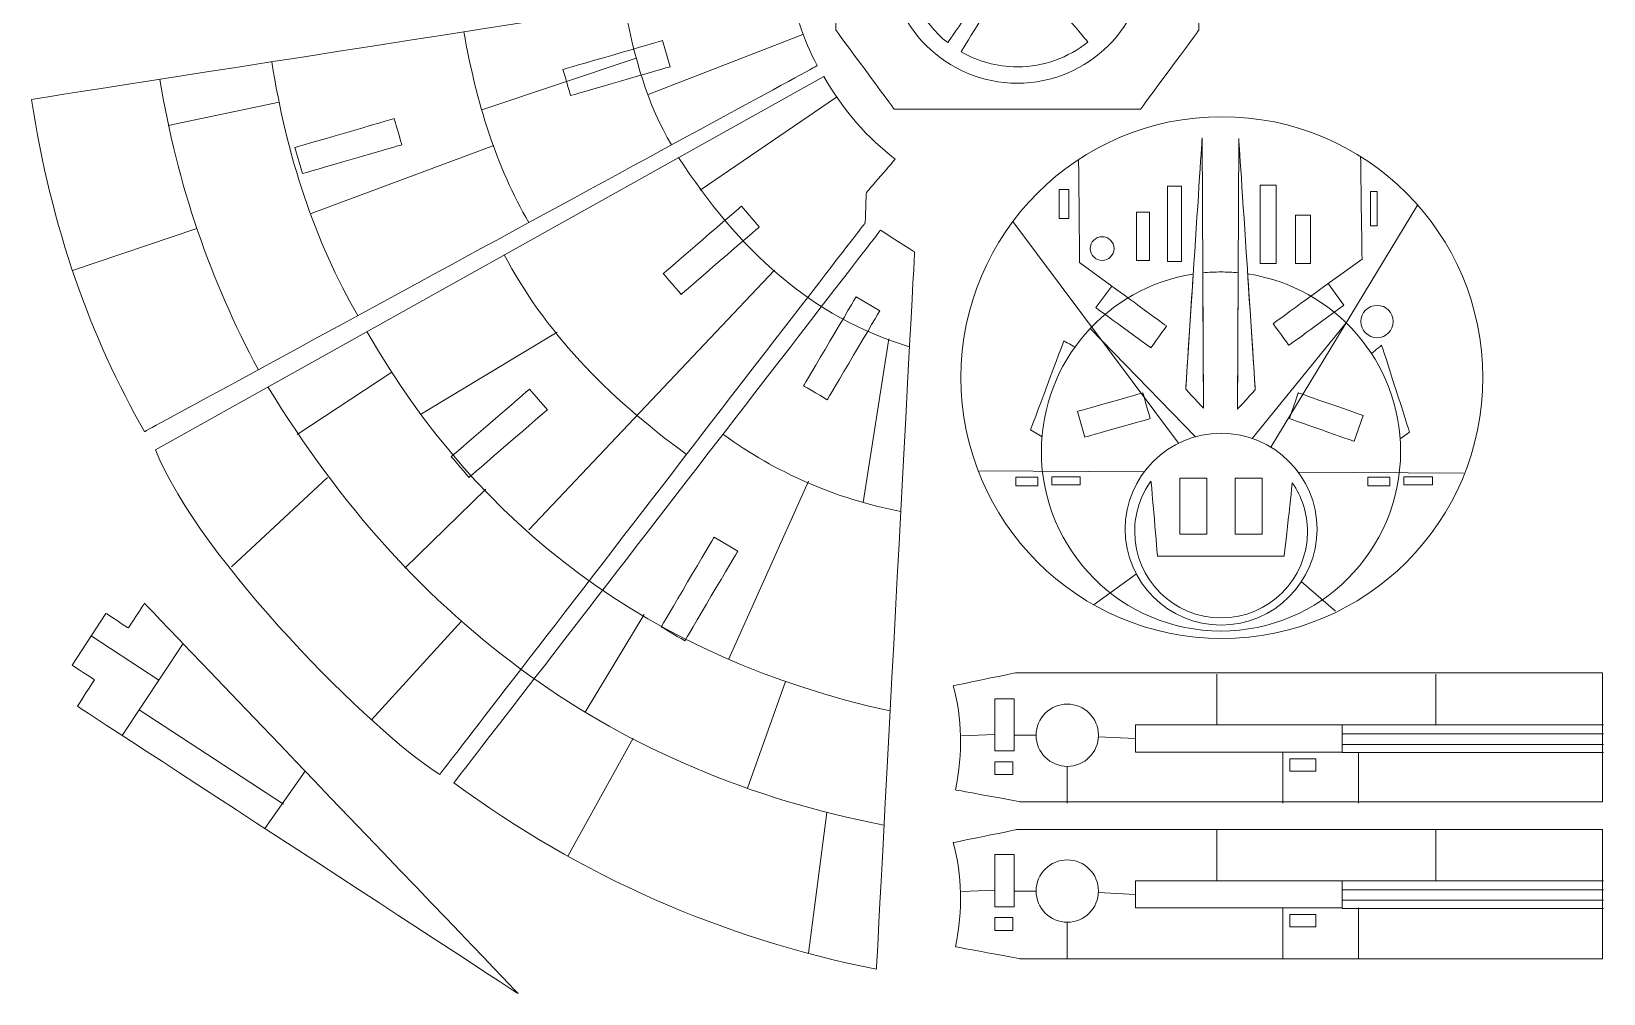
# Model space of a CAD drawing. Header units: centimetres. Extents: x -388 to 387, y -439 to 439.
# Drawn here: x -3.9 to 189.7, y -376.9 to -258.3 of the extents above; entities that cross this region are included whole.
import ezdxf

# ---------------------------------------------------------------- set-up
doc = ezdxf.new("R2010")
doc.units = ezdxf.units.CM
doc.header["$MEASUREMENT"] = 0
doc.layers.add('Layer 1', color=7, linetype='Continuous')

msp = doc.modelspace()

# ---------------------------------------------------------------- linework, layer by layer
at = {"layer": 'Layer 1', "color": 114, "lineweight": 20}
for points in [[(122.6714, -281.3775), (123.862, -281.3775), (123.862, -277.8057), (122.6714, -277.8057), (122.6714, -281.3775)], [(136.0324, -286.6692), (137.7522, -286.6692), (137.7522, -277.4088), (136.0324, -277.4088), (136.0324, -286.6692)], [(147.4095, -286.9337), (149.3939, -286.9337), (149.3939, -277.2765), (147.4095, -277.2765), (147.4095, -286.9337)], [(161.036, -282.3035), (161.8296, -282.3035), (161.8296, -278.0703), (161.036, -278.0703), (161.036, -282.3035)], [(132.1961, -286.5369), (133.7835, -286.5369), (133.7835, -280.5837), (132.1961, -280.5837), (132.1961, -286.5369)], [(151.7751, -286.9337), (153.6271, -286.9337), (153.6271, -280.9807), (151.7751, -280.9807), (151.7751, -286.9337)], [(117.3135, -314.3183), (120.0255, -314.3183), (120.0255, -313.2599), (117.3135, -313.2599), (117.3135, -314.3183)], [(121.7453, -314.186), (125.2511, -314.186), (125.2511, -313.1938), (121.7453, -313.1938), (121.7453, -314.186)], [(160.7052, -314.3183), (163.4172, -314.3183), (163.4172, -313.2599), (160.7052, -313.2599), (160.7052, -314.3183)], [(165.137, -314.186), (168.6428, -314.186), (168.6428, -313.1938), (165.137, -313.1938), (165.137, -314.186)]]:
    msp.add_lwpolyline(points, close=True, dxfattribs=at)
at = {"layer": 'Layer 1', "color": 240, "lineweight": 20}
for points in [[(137.5313, -320.2964), (140.8701, -320.2964), (140.8701, -313.3756), (137.5313, -313.3756), (137.5313, -320.2964)], [(144.3428, -320.2964), (147.6816, -320.2964), (147.6816, -313.3756), (144.3428, -313.3756), (144.3428, -320.2964)]]:
    msp.add_lwpolyline(points, close=True, dxfattribs=at)
at = {"layer": 'Layer 1', "color": 250, "lineweight": 20}
msp.add_ellipse((142.7148, -300.9811), major_axis=(0, 32.1469), ratio=1, dxfattribs=at)
at = {"layer": 'Layer 1', "color": 114, "lineweight": 20}
for centre, major_axis in [((127.9626, -285.0817), (0, 1.4616)), ((161.8293, -294.0775), (0, 1.9908)), ((142.6138, -319.6615), (0, 11.8164))]:
    msp.add_ellipse(centre, major_axis=major_axis, ratio=1, dxfattribs=at)
at = {"layer": 'Layer 1', "color": 250, "lineweight": 20}
for points, knots in [([(95.155, -239.2986), (95.155, -239.2986), (102.1856, -229.762), (102.1856, -229.762), (102.1856, -229.762), (102.1856, -229.762), (133.1623, -229.762), (133.1623, -229.762), (133.1623, -229.762), (133.1623, -229.762), (139.8794, -238.8734), (139.8794, -238.8734), (139.8794, -238.8734), (139.8794, -238.8734), (139.8794, -258.166), (139.8794, -258.166), (139.8794, -258.166), (139.8794, -258.166), (132.6893, -267.919), (132.6893, -267.919), (132.6893, -267.919), (132.6893, -267.919), (102.3451, -267.919), (102.3451, -267.919), (102.3451, -267.919), (102.3451, -267.919), (95.155, -258.166), (95.155, -258.166), (95.155, -258.166), (95.155, -258.166), (95.155, -239.2986), (95.155, -239.2986)], [0, 0, 0, 0, 0.11111111, 0.11111111, 0.11111111, 0.11111112, 0.22222222, 0.22222222, 0.22222222, 0.22222223, 0.33333333, 0.33333333, 0.33333333, 0.33333334, 0.44444444, 0.44444444, 0.44444444, 0.44444445, 0.55555556, 0.55555556, 0.55555556, 0.55555557, 0.66666667, 0.66666667, 0.66666667, 0.66666668, 0.77777778, 0.77777778, 0.77777778, 0.77777779, 1, 1, 1, 1]), ([(89.2868, -252.1462), (90.027, -255.8038), (91.1261, -259.3107), (92.8667, -262.5485), (92.8667, -262.5485), (92.8667, -262.5485), (9.9978, -307.6412), (9.9978, -307.6412), (9.9978, -307.6412), (3.3405, -296.0349), (-1.4955, -282.5822), (-3.9379, -266.7033), (-3.9379, -266.7033), (-3.9379, -266.7033), (89.2868, -252.1462), (89.2868, -252.1462)], [0, 0, 0, 0, 0.2, 0.2, 0.2, 0.20000001, 0.4, 0.4, 0.4, 0.40000001, 0.6, 0.6, 0.6, 0.60000001, 1, 1, 1, 1]), ([(11.3266, -309.8694), (11.3266, -309.8694), (93.6761, -263.8742), (93.6761, -263.8742), (93.6761, -263.8742), (96.0937, -268.1323), (99.0652, -271.4633), (102.473, -274.0648), (102.473, -274.0648), (102.473, -274.0648), (98.9136, -278.1821), (98.9136, -278.1821), (98.9136, -278.1821), (98.9136, -278.1821), (98.7759, -281.9063), (98.7759, -281.9063), (98.7759, -281.9063), (98.7759, -281.9063), (46.3617, -349.8882), (46.3617, -349.8882), (46.3617, -349.8882), (38.1595, -344.7408), (16.8336, -323.4982), (11.3266, -309.8694)], [0, 0, 0, 0, 0.14285714, 0.14285714, 0.14285714, 0.14285715, 0.28571429, 0.28571429, 0.28571429, 0.2857143, 0.42857143, 0.42857143, 0.42857143, 0.42857144, 0.57142857, 0.57142857, 0.57142857, 0.57142858, 0.71428571, 0.71428571, 0.71428571, 0.71428572, 1, 1, 1, 1]), ([(48.0979, -350.927), (63.6593, -362.3462), (81.1067, -370.1191), (100.1563, -373.8794), (100.1563, -373.8794), (100.1563, -373.8794), (104.86, -285.5066), (104.86, -285.5066), (104.86, -285.5066), (104.86, -285.5066), (100.6632, -282.8143), (100.6632, -282.8143), (100.6632, -282.8143), (100.6632, -282.8143), (48.0979, -350.927), (48.0979, -350.927)], [0, 0, 0, 0, 0.2, 0.2, 0.2, 0.20000001, 0.4, 0.4, 0.4, 0.40000001, 0.6, 0.6, 0.6, 0.60000001, 1, 1, 1, 1]), ([(1.0682, -336.416), (1.0682, -336.416), (5.2305, -330.0333), (5.2305, -330.0333), (5.2305, -330.0333), (5.2305, -330.0333), (7.9963, -331.837), (7.9963, -331.837), (7.9963, -331.837), (7.9963, -331.837), (9.982, -328.7922), (9.982, -328.7922), (9.982, -328.7922), (9.982, -328.7922), (56.0233, -376.8829), (56.0233, -376.8829), (56.0233, -376.8829), (56.0233, -376.8829), (1.7159, -341.4677), (1.7159, -341.4677), (1.7159, -341.4677), (1.7159, -341.4677), (3.834, -338.2197), (3.834, -338.2197), (3.834, -338.2197), (3.834, -338.2197), (1.0682, -336.416), (1.0682, -336.416)], [0, 0, 0, 0, 0.125, 0.125, 0.125, 0.12500001, 0.25, 0.25, 0.25, 0.25000001, 0.375, 0.375, 0.375, 0.37500001, 0.5, 0.5, 0.5, 0.50000001, 0.625, 0.625, 0.625, 0.62500001, 0.75, 0.75, 0.75, 0.75000001, 1, 1, 1, 1]), ([(109.8983, -351.7854), (110.8051, -347.2281), (110.7152, -342.9477), (109.6104, -338.9488), (109.6104, -338.9488), (109.6104, -338.9488), (117.394, -337.3492), (117.394, -337.3492), (117.394, -337.3492), (117.394, -337.3492), (189.5947, -337.3492), (189.5947, -337.3492), (189.5947, -337.3492), (189.5947, -337.3492), (189.5947, -353.247), (189.5947, -353.247), (189.5947, -353.247), (189.5947, -353.247), (117.8088, -353.247), (117.8088, -353.247), (117.8088, -353.247), (117.8088, -353.247), (109.8983, -351.7854), (109.8983, -351.7854)], [0, 0, 0, 0, 0.14285714, 0.14285714, 0.14285714, 0.14285715, 0.28571429, 0.28571429, 0.28571429, 0.2857143, 0.42857143, 0.42857143, 0.42857143, 0.42857144, 0.57142857, 0.57142857, 0.57142857, 0.57142858, 0.71428571, 0.71428571, 0.71428571, 0.71428572, 1, 1, 1, 1]), ([(109.8983, -371.1229), (110.8051, -366.5656), (110.7152, -362.2852), (109.6104, -358.2863), (109.6104, -358.2863), (109.6104, -358.2863), (117.394, -356.6867), (117.394, -356.6867), (117.394, -356.6867), (117.394, -356.6867), (189.5947, -356.6867), (189.5947, -356.6867), (189.5947, -356.6867), (189.5947, -356.6867), (189.5947, -372.5845), (189.5947, -372.5845), (189.5947, -372.5845), (189.5947, -372.5845), (117.8088, -372.5845), (117.8088, -372.5845), (117.8088, -372.5845), (117.8088, -372.5845), (109.8983, -371.1229), (109.8983, -371.1229)], [0, 0, 0, 0, 0.14285714, 0.14285714, 0.14285714, 0.14285715, 0.28571429, 0.28571429, 0.28571429, 0.2857143, 0.42857143, 0.42857143, 0.42857143, 0.42857144, 0.57142857, 0.57142857, 0.57142857, 0.57142858, 0.71428571, 0.71428571, 0.71428571, 0.71428572, 1, 1, 1, 1])]:
    msp.add_open_spline(points, degree=3, knots=knots, dxfattribs=at)
at = {"layer": 'Layer 1', "color": 114, "lineweight": 20}
for points, knots in [([(117.5172, -264.7112), (126.2824, -264.7112), (133.3879, -257.6057), (133.3879, -248.8405), (133.3879, -248.8405), (133.3879, -240.0753), (126.2824, -232.9698), (117.5172, -232.9698), (117.5172, -232.9698), (108.752, -232.9698), (101.6465, -240.0753), (101.6465, -248.8405), (101.6465, -248.8405), (101.6465, -257.6057), (108.752, -264.7112), (117.5172, -264.7112)], [0, 0, 0, 0, 0.2, 0.2, 0.2, 0.20000001, 0.4, 0.4, 0.4, 0.40000001, 0.6, 0.6, 0.6, 0.60000001, 1, 1, 1, 1]), ([(109.0093, -237.9073), (109.0093, -237.9073), (113.2768, -244.1348), (113.2768, -244.1348), (113.2768, -244.1348), (111.9909, -245.2941), (111.1826, -246.9729), (111.1826, -248.8405), (111.1826, -248.8405), (111.1826, -250.6867), (111.9727, -252.3484), (113.2329, -253.5061), (113.2329, -253.5061), (113.2329, -253.5061), (108.9352, -259.7158), (108.9352, -259.7158), (108.9352, -259.7158), (105.7245, -257.1786), (103.6638, -253.2504), (103.6638, -248.8405), (103.6638, -248.8405), (103.6638, -244.3969), (105.7562, -240.4422), (109.0093, -237.9073)], [0, 0, 0, 0, 0.14285714, 0.14285714, 0.14285714, 0.14285715, 0.28571429, 0.28571429, 0.28571429, 0.2857143, 0.42857143, 0.42857143, 0.42857143, 0.42857144, 0.57142857, 0.57142857, 0.57142857, 0.57142858, 0.71428571, 0.71428571, 0.71428571, 0.71428572, 1, 1, 1, 1]), ([(117.5172, -255.1751), (118.9545, -255.1751), (120.2798, -254.6961), (121.3428, -253.8894), (121.3428, -253.8894), (121.3428, -253.8894), (126.2007, -259.6341), (126.2007, -259.6341), (126.2007, -259.6341), (123.8251, -261.5477), (120.8052, -262.6939), (117.5172, -262.6939), (117.5172, -262.6939), (114.9926, -262.6939), (112.6257, -262.0182), (110.5874, -260.8383), (110.5874, -260.8383), (110.5874, -260.8383), (114.5222, -254.4234), (114.5222, -254.4234), (114.5222, -254.4234), (115.414, -254.9029), (116.4337, -255.1751), (117.5172, -255.1751)], [0, 0, 0, 0, 0.14285714, 0.14285714, 0.14285714, 0.14285715, 0.28571429, 0.28571429, 0.28571429, 0.2857143, 0.42857143, 0.42857143, 0.42857143, 0.42857144, 0.57142857, 0.57142857, 0.57142857, 0.57142858, 0.71428571, 0.71428571, 0.71428571, 0.71428572, 1, 1, 1, 1]), ([(140.2834, -271.4341), (140.2834, -271.4341), (140.4394, -304.7716), (140.4394, -304.7716), (140.4394, -304.7716), (140.4394, -304.7716), (138.256, -302.3903), (138.256, -302.3903), (138.256, -302.3903), (138.256, -302.3903), (140.2834, -271.4341), (140.2834, -271.4341)], [0, 0, 0, 0, 0.25, 0.25, 0.25, 0.25000001, 0.5, 0.5, 0.5, 0.50000001, 1, 1, 1, 1]), ([(144.7954, -271.5341), (144.7954, -271.5341), (144.6394, -304.8716), (144.6394, -304.8716), (144.6394, -304.8716), (144.6394, -304.8716), (146.8228, -302.4903), (146.8228, -302.4903), (146.8228, -302.4903), (146.8228, -302.4903), (144.7954, -271.5341), (144.7954, -271.5341)], [0, 0, 0, 0, 0.25, 0.25, 0.25, 0.25000001, 0.5, 0.5, 0.5, 0.50000001, 1, 1, 1, 1]), ([(129.1378, -289.7005), (129.1378, -289.7005), (125.1837, -286.8013), (125.1837, -286.8013), (125.1837, -286.8013), (125.1837, -286.8013), (125.0638, -274.1092), (125.0638, -274.1092)], [0, 0, 0, 0, 0.33333333, 0.33333333, 0.33333333, 0.33333334, 1, 1, 1, 1]), ([(155.7967, -289.4005), (155.7967, -289.4005), (159.9764, -286.4044), (159.9764, -286.4044), (159.9764, -286.4044), (159.9764, -286.4044), (159.8023, -273.7492), (159.8023, -273.7492)], [0, 0, 0, 0, 0.33333333, 0.33333333, 0.33333333, 0.33333334, 1, 1, 1, 1]), ([(142.6023, -332.2155), (154.8205, -332.2155), (164.7254, -322.3106), (164.7254, -310.0924), (164.7254, -310.0924), (164.7254, -298.9907), (156.5477, -289.7996), (145.8877, -288.2125), (145.8877, -288.2125), (145.8877, -288.2125), (146.8228, -302.4903), (146.8228, -302.4903), (146.8228, -302.4903), (146.8228, -302.4903), (144.6394, -304.8716), (144.6394, -304.8716), (144.6394, -304.8716), (144.6394, -304.8716), (144.718, -288.0705), (144.718, -288.0705), (144.718, -288.0705), (144.0215, -288.0044), (143.3161, -287.9693), (142.6023, -287.9693), (142.6023, -287.9693), (141.8458, -287.9693), (141.0982, -288.0075), (140.3613, -288.0816), (140.3613, -288.0816), (140.3613, -288.0816), (140.4394, -304.7716), (140.4394, -304.7716), (140.4394, -304.7716), (140.4394, -304.7716), (138.256, -302.3903), (138.256, -302.3903), (138.256, -302.3903), (138.256, -302.3903), (139.1832, -288.2325), (139.1832, -288.2325), (139.1832, -288.2325), (128.5886, -289.8763), (120.4792, -299.0371), (120.4792, -310.0924), (120.4792, -310.0924), (120.4792, -322.3106), (130.3841, -332.2155), (142.6023, -332.2155)], [0, 0, 0, 0, 0.07692308, 0.07692308, 0.07692308, 0.07692309, 0.15384615, 0.15384615, 0.15384615, 0.15384616, 0.23076923, 0.23076923, 0.23076923, 0.23076924, 0.30769231, 0.30769231, 0.30769231, 0.30769232, 0.38461538, 0.38461538, 0.38461538, 0.38461539, 0.46153846, 0.46153846, 0.46153846, 0.46153847, 0.53846154, 0.53846154, 0.53846154, 0.53846155, 0.61538462, 0.61538462, 0.61538462, 0.61538463, 0.69230769, 0.69230769, 0.69230769, 0.6923077, 0.76923077, 0.76923077, 0.76923077, 0.76923078, 0.84615385, 0.84615385, 0.84615385, 0.84615386, 1, 1, 1, 1]), ([(120.5528, -308.2754), (120.5528, -308.2754), (119.133, -307.4393), (119.133, -307.4393), (119.133, -307.4393), (119.133, -307.4393), (123.234, -296.4591), (123.234, -296.4591), (123.234, -296.4591), (123.234, -296.4591), (124.6084, -297.2189), (124.6084, -297.2189)], [0, 0, 0, 0, 0.25, 0.25, 0.25, 0.25000001, 0.5, 0.5, 0.5, 0.50000001, 1, 1, 1, 1]), ([(164.6719, -308.5411), (164.6719, -308.5411), (165.832, -307.7039), (165.832, -307.7039), (165.832, -307.7039), (165.832, -307.7039), (162.3924, -296.9882), (162.3924, -296.9882), (162.3924, -296.9882), (162.3924, -296.9882), (161.1415, -298.0158), (161.1415, -298.0158)], [0, 0, 0, 0, 0.25, 0.25, 0.25, 0.25000001, 0.5, 0.5, 0.5, 0.50000001, 1, 1, 1, 1]), ([(114.7591, -346.9838), (114.7591, -346.9838), (114.7591, -340.552), (114.7591, -340.552), (114.7591, -340.552), (114.7591, -340.552), (117.1403, -340.552), (117.1403, -340.552), (117.1403, -340.552), (117.1403, -340.552), (117.1403, -346.9838), (117.1403, -346.9838), (117.1403, -346.9838), (117.1403, -346.9838), (114.7591, -346.9838), (114.7591, -346.9838)], [0, 0, 0, 0, 0.2, 0.2, 0.2, 0.20000001, 0.4, 0.4, 0.4, 0.40000001, 0.6, 0.6, 0.6, 0.60000001, 1, 1, 1, 1]), ([(127.5042, -345.0499), (127.5042, -342.9305), (125.7861, -341.2124), (123.6667, -341.2124), (123.6667, -341.2124), (121.5473, -341.2124), (119.8292, -342.9305), (119.8292, -345.0499), (119.8292, -345.0499), (119.8292, -347.1693), (121.5473, -348.8874), (123.6667, -348.8874), (123.6667, -348.8874), (125.7861, -348.8874), (127.5042, -347.1693), (127.5042, -345.0499)], [0, 0, 0, 0, 0.2, 0.2, 0.2, 0.20000001, 0.4, 0.4, 0.4, 0.40000001, 0.6, 0.6, 0.6, 0.60000001, 1, 1, 1, 1]), ([(114.7591, -349.9006), (114.7591, -349.9006), (114.7591, -348.3131), (114.7591, -348.3131), (114.7591, -348.3131), (114.7591, -348.3131), (116.964, -348.3131), (116.964, -348.3131), (116.964, -348.3131), (116.964, -348.3131), (116.964, -349.9006), (116.964, -349.9006), (116.964, -349.9006), (116.964, -349.9006), (114.7591, -349.9006), (114.7591, -349.9006)], [0, 0, 0, 0, 0.2, 0.2, 0.2, 0.20000001, 0.4, 0.4, 0.4, 0.40000001, 0.6, 0.6, 0.6, 0.60000001, 1, 1, 1, 1]), ([(151.0953, -349.4596), (151.0953, -349.4596), (151.0953, -347.9603), (151.0953, -347.9603), (151.0953, -347.9603), (151.0953, -347.9603), (154.2703, -347.9603), (154.2703, -347.9603), (154.2703, -347.9603), (154.2703, -347.9603), (154.2703, -349.4596), (154.2703, -349.4596), (154.2703, -349.4596), (154.2703, -349.4596), (151.0953, -349.4596), (151.0953, -349.4596)], [0, 0, 0, 0, 0.2, 0.2, 0.2, 0.20000001, 0.4, 0.4, 0.4, 0.40000001, 0.6, 0.6, 0.6, 0.60000001, 1, 1, 1, 1]), ([(114.7591, -366.1838), (114.7591, -366.1838), (114.7591, -359.752), (114.7591, -359.752), (114.7591, -359.752), (114.7591, -359.752), (117.1403, -359.752), (117.1403, -359.752), (117.1403, -359.752), (117.1403, -359.752), (117.1403, -366.1838), (117.1403, -366.1838), (117.1403, -366.1838), (117.1403, -366.1838), (114.7591, -366.1838), (114.7591, -366.1838)], [0, 0, 0, 0, 0.2, 0.2, 0.2, 0.20000001, 0.4, 0.4, 0.4, 0.40000001, 0.6, 0.6, 0.6, 0.60000001, 1, 1, 1, 1]), ([(127.5042, -364.2499), (127.5042, -362.1305), (125.7861, -360.4124), (123.6667, -360.4124), (123.6667, -360.4124), (121.5473, -360.4124), (119.8292, -362.1305), (119.8292, -364.2499), (119.8292, -364.2499), (119.8292, -366.3693), (121.5473, -368.0874), (123.6667, -368.0874), (123.6667, -368.0874), (125.7861, -368.0874), (127.5042, -366.3693), (127.5042, -364.2499)], [0, 0, 0, 0, 0.2, 0.2, 0.2, 0.20000001, 0.4, 0.4, 0.4, 0.40000001, 0.6, 0.6, 0.6, 0.60000001, 1, 1, 1, 1]), ([(114.7591, -369.1006), (114.7591, -369.1006), (114.7591, -367.5131), (114.7591, -367.5131), (114.7591, -367.5131), (114.7591, -367.5131), (116.964, -367.5131), (116.964, -367.5131), (116.964, -367.5131), (116.964, -367.5131), (116.964, -369.1006), (116.964, -369.1006), (116.964, -369.1006), (116.964, -369.1006), (114.7591, -369.1006), (114.7591, -369.1006)], [0, 0, 0, 0, 0.2, 0.2, 0.2, 0.20000001, 0.4, 0.4, 0.4, 0.40000001, 0.6, 0.6, 0.6, 0.60000001, 1, 1, 1, 1]), ([(151.0953, -368.6596), (151.0953, -368.6596), (151.0953, -367.1603), (151.0953, -367.1603), (151.0953, -367.1603), (151.0953, -367.1603), (154.2703, -367.1603), (154.2703, -367.1603), (154.2703, -367.1603), (154.2703, -367.1603), (154.2703, -368.6596), (154.2703, -368.6596), (154.2703, -368.6596), (154.2703, -368.6596), (151.0953, -368.6596), (151.0953, -368.6596)], [0, 0, 0, 0, 0.2, 0.2, 0.2, 0.20000001, 0.4, 0.4, 0.4, 0.40000001, 0.6, 0.6, 0.6, 0.60000001, 1, 1, 1, 1])]:
    msp.add_open_spline(points, degree=3, knots=knots, dxfattribs=at)
for points in [[(69.1219, -255.2949), (70.32, -261.5305), (71.9709, -267.4193), (74.9152, -272.3167)], [(49.344, -258.3832), (50.835, -267.0757), (53.3576, -275.0118), (57.3314, -281.8848)], [(72.033, -266.1004), (72.033, -266.1004), (91.0914, -258.7089), (91.0914, -258.7089)], [(25.6557, -262.0822), (27.5414, -273.7684), (30.9677, -284.2751), (36.2711, -293.3447)], [(51.5376, -268.0106), (51.5376, -268.0106), (70.566, -261.6274), (70.566, -261.6274)], [(11.875, -264.2341), (14.0144, -277.176), (18.1141, -289.0744), (24.0191, -300.0116)], [(26.5646, -267.0329), (26.5646, -267.0329), (12.9155, -269.9077), (12.9155, -269.9077)], [(95.2496, -266.4143), (95.2496, -266.4143), (78.4256, -277.9041), (78.4256, -277.9041)], [(53.0127, -272.4046), (53.0127, -272.4046), (30.5364, -280.7574), (30.5364, -280.7574)], [(75.7917, -273.8633), (83.0966, -285.1215), (92.1324, -293.6057), (104.2331, -297.1781)], [(148.7333, -309.551), (148.7333, -309.551), (166.8197, -279.7545), (166.8197, -279.7545)], [(16.4524, -282.6313), (16.4524, -282.6313), (1.108, -287.7703), (1.108, -287.7703)], [(137.3676, -309.0706), (137.3676, -309.0706), (116.9455, -281.759), (116.9455, -281.759)], [(54.3119, -285.8605), (59.1564, -295.0772), (66.7765, -303.2204), (76.7729, -310.4444)], [(87.5868, -287.756), (87.5868, -287.756), (57.3232, -319.7417), (57.3232, -319.7417)], [(146.4566, -308.4839), (146.4566, -308.4839), (158.018, -294.2245), (158.018, -294.2245)], [(37.3773, -295.3191), (51.1549, -319.2725), (72.065, -335.4735), (101.8225, -342.0582)], [(60.813, -295.375), (60.813, -295.375), (44.0963, -305.4644), (44.0963, -305.4644)], [(101.6776, -296.2178), (101.6776, -296.2178), (98.5404, -316.3874), (98.5404, -316.3874)], [(139.4715, -308.2675), (139.4715, -308.2675), (126.4919, -294.9304), (126.4919, -294.9304)], [(25.199, -302.1212), (42.975, -331.3416), (68.0246, -349.7012), (101.0669, -356.1258)], [(40.4496, -300.3024), (40.4496, -300.3024), (28.8041, -307.9776), (28.8041, -307.9776)], [(81.2546, -307.9633), (87.8076, -312.7314), (95.0949, -315.9184), (103.1434, -317.4662)], [(32.5253, -313.2813), (32.5253, -313.2813), (20.7177, -324.32), (20.7177, -324.32)], [(133.1477, -312.5878), (133.1477, -312.5878), (112.6465, -312.4738), (112.6465, -312.4738)], [(152.0548, -312.6172), (152.0548, -312.6172), (172.4677, -312.7788), (172.4677, -312.7788)], [(52.0524, -314.721), (52.0524, -314.721), (42.0646, -324.4537), (42.0646, -324.4537)], [(91.7865, -313.7607), (91.7865, -313.7607), (81.9889, -335.6456), (81.9889, -335.6456)], [(132.1999, -325.1704), (132.1999, -325.1704), (126.9654, -328.9519), (126.9654, -328.9519)], [(152.4693, -326.1142), (152.4693, -326.1142), (156.7218, -329.7667), (156.7218, -329.7667)], [(49.0231, -331.0088), (49.0231, -331.0088), (37.9722, -343.1724), (37.9722, -343.1724)], [(71.5359, -330.1785), (71.5359, -330.1785), (64.2706, -342.197), (64.2706, -342.197)], [(3.4148, -332.8175), (3.4148, -332.8175), (11.7594, -338.2592), (11.7594, -338.2592)], [(14.7416, -333.7637), (14.7416, -333.7637), (7.2409, -345.0707), (7.2409, -345.0707)], [(88.9685, -338.4493), (88.9685, -338.4493), (84.2771, -351.5863), (84.2771, -351.5863)], [(142.0994, -337.5266), (142.0994, -337.5266), (142.0994, -343.7869), (142.0994, -343.7869)], [(169.087, -337.5266), (169.087, -337.5266), (169.087, -343.7869), (169.087, -343.7869)], [(9.3226, -341.9326), (9.3226, -341.9326), (27.126, -353.5427), (27.126, -353.5427)], [(157.5299, -343.7869), (157.5299, -343.7869), (189.7307, -343.7869), (189.7307, -343.7869)], [(70.2022, -345.4248), (70.2022, -345.4248), (62.1236, -359.959), (62.1236, -359.959)], [(110.6386, -345.1062), (110.6386, -345.1062), (114.7591, -344.9617), (114.7591, -344.9617)], [(117.1403, -345.0499), (117.1403, -345.0499), (119.8292, -345.0499), (119.8292, -345.0499)], [(127.4546, -345.2349), (127.4546, -345.2349), (132.0874, -345.4575), (132.0874, -345.4575)], [(157.5299, -344.8869), (157.5299, -344.8869), (189.7307, -344.8869), (189.7307, -344.8869)], [(157.5299, -346.1869), (157.5299, -346.1869), (189.7307, -346.1869), (189.7307, -346.1869)], [(150.2133, -347.1282), (150.2133, -347.1282), (150.2133, -353.4244), (150.2133, -353.4244)], [(157.5299, -347.1869), (157.5299, -347.1869), (189.7307, -347.1869), (189.7307, -347.1869)], [(159.5619, -353.4244), (159.5619, -353.4244), (159.5619, -347.1282), (159.5619, -347.1282)], [(24.8336, -356.5433), (24.8336, -356.5433), (29.7806, -349.472), (29.7806, -349.472)], [(123.6667, -353.4244), (123.6667, -353.4244), (123.6667, -348.8874), (123.6667, -348.8874)], [(94.0562, -354.575), (94.0562, -354.575), (91.7713, -371.8992), (91.7713, -371.8992)], [(142.0994, -356.7266), (142.0994, -356.7266), (142.0994, -362.9869), (142.0994, -362.9869)], [(169.087, -356.7266), (169.087, -356.7266), (169.087, -362.9869), (169.087, -362.9869)], [(157.5299, -362.9869), (157.5299, -362.9869), (189.7307, -362.9869), (189.7307, -362.9869)], [(157.5299, -364.0869), (157.5299, -364.0869), (189.7307, -364.0869), (189.7307, -364.0869)], [(110.6386, -364.3062), (110.6386, -364.3062), (114.7591, -364.1617), (114.7591, -364.1617)], [(117.1403, -364.2499), (117.1403, -364.2499), (119.8292, -364.2499), (119.8292, -364.2499)], [(127.4546, -364.4349), (127.4546, -364.4349), (132.0874, -364.6575), (132.0874, -364.6575)], [(157.5299, -365.3869), (157.5299, -365.3869), (189.7307, -365.3869), (189.7307, -365.3869)], [(150.2133, -366.3282), (150.2133, -366.3282), (150.2133, -372.6244), (150.2133, -372.6244)], [(157.5299, -366.3869), (157.5299, -366.3869), (189.7307, -366.3869), (189.7307, -366.3869)], [(159.5619, -372.6244), (159.5619, -372.6244), (159.5619, -366.3282), (159.5619, -366.3282)], [(123.6667, -372.6244), (123.6667, -372.6244), (123.6667, -368.0874), (123.6667, -368.0874)]]:
    msp.add_open_spline(points, degree=3, dxfattribs=at)
at = {"layer": 'Layer 1', "color": 240, "lineweight": 20}
for points, knots in [([(73.8045, -259.4521), (73.8045, -259.4521), (74.7429, -262.6762), (74.7429, -262.6762), (74.7429, -262.6762), (74.7429, -262.6762), (62.4804, -266.245), (62.4804, -266.245), (62.4804, -266.245), (62.4804, -266.245), (61.5422, -263.021), (61.5422, -263.021), (61.5422, -263.021), (61.5422, -263.021), (73.8045, -259.4521), (73.8045, -259.4521)], [0, 0, 0, 0, 0.2, 0.2, 0.2, 0.20000001, 0.4, 0.4, 0.4, 0.40000001, 0.6, 0.6, 0.6, 0.60000001, 1, 1, 1, 1]), ([(28.5227, -272.6308), (28.5227, -272.6308), (29.461, -275.8549), (29.461, -275.8549), (29.461, -275.8549), (29.461, -275.8549), (41.6922, -272.2952), (41.6922, -272.2952), (41.6922, -272.2952), (41.6922, -272.2952), (40.7538, -269.0711), (40.7538, -269.0711), (40.7538, -269.0711), (40.7538, -269.0711), (28.5227, -272.6308), (28.5227, -272.6308)], [0, 0, 0, 0, 0.2, 0.2, 0.2, 0.20000001, 0.4, 0.4, 0.4, 0.40000001, 0.6, 0.6, 0.6, 0.60000001, 1, 1, 1, 1]), ([(83.5256, -279.8674), (83.5256, -279.8674), (85.7274, -282.4181), (85.7274, -282.4181), (85.7274, -282.4181), (85.7274, -282.4181), (76.1031, -290.726), (76.1031, -290.726), (76.1031, -290.726), (76.1031, -290.726), (73.9013, -288.1754), (73.9013, -288.1754), (73.9013, -288.1754), (73.9013, -288.1754), (83.5256, -279.8674), (83.5256, -279.8674)], [0, 0, 0, 0, 0.2, 0.2, 0.2, 0.20000001, 0.4, 0.4, 0.4, 0.40000001, 0.6, 0.6, 0.6, 0.60000001, 1, 1, 1, 1]), ([(129.1378, -289.7005), (129.1378, -289.7005), (127.192, -292.3683), (127.192, -292.3683), (127.192, -292.3683), (127.192, -292.3683), (133.9639, -297.3078), (133.9639, -297.3078), (133.9639, -297.3078), (133.9639, -297.3078), (135.9097, -294.6401), (135.9097, -294.6401), (135.9097, -294.6401), (135.9097, -294.6401), (129.1378, -289.7005), (129.1378, -289.7005)], [0, 0, 0, 0, 0.2, 0.2, 0.2, 0.20000001, 0.4, 0.4, 0.4, 0.40000001, 0.6, 0.6, 0.6, 0.60000001, 1, 1, 1, 1]), ([(155.7967, -289.4005), (155.7967, -289.4005), (157.7425, -292.0683), (157.7425, -292.0683), (157.7425, -292.0683), (157.7425, -292.0683), (150.9706, -297.0078), (150.9706, -297.0078), (150.9706, -297.0078), (150.9706, -297.0078), (149.0248, -294.3401), (149.0248, -294.3401), (149.0248, -294.3401), (149.0248, -294.3401), (155.7967, -289.4005), (155.7967, -289.4005)], [0, 0, 0, 0, 0.2, 0.2, 0.2, 0.20000001, 0.4, 0.4, 0.4, 0.40000001, 0.6, 0.6, 0.6, 0.60000001, 1, 1, 1, 1]), ([(97.6656, -291.0247), (97.6656, -291.0247), (100.5812, -292.7475), (100.5812, -292.7475), (100.5812, -292.7475), (100.5812, -292.7475), (94.1024, -303.7112), (94.1024, -303.7112), (94.1024, -303.7112), (94.1024, -303.7112), (91.1869, -301.9883), (91.1869, -301.9883), (91.1869, -301.9883), (91.1869, -301.9883), (97.6656, -291.0247), (97.6656, -291.0247)], [0, 0, 0, 0, 0.2, 0.2, 0.2, 0.20000001, 0.4, 0.4, 0.4, 0.40000001, 0.6, 0.6, 0.6, 0.60000001, 1, 1, 1, 1]), ([(57.4302, -302.3938), (57.4302, -302.3938), (59.632, -304.9445), (59.632, -304.9445), (59.632, -304.9445), (59.632, -304.9445), (49.9754, -313.2803), (49.9754, -313.2803), (49.9754, -313.2803), (49.9754, -313.2803), (47.7736, -310.7297), (47.7736, -310.7297), (47.7736, -310.7297), (47.7736, -310.7297), (57.4302, -302.3938), (57.4302, -302.3938)], [0, 0, 0, 0, 0.2, 0.2, 0.2, 0.20000001, 0.4, 0.4, 0.4, 0.40000001, 0.6, 0.6, 0.6, 0.60000001, 1, 1, 1, 1]), ([(124.9273, -305.1525), (124.9273, -305.1525), (125.8288, -308.329), (125.8288, -308.329), (125.8288, -308.329), (125.8288, -308.329), (133.8923, -306.0404), (133.8923, -306.0404), (133.8923, -306.0404), (133.8923, -306.0404), (132.9907, -302.8639), (132.9907, -302.8639), (132.9907, -302.8639), (132.9907, -302.8639), (124.9273, -305.1525), (124.9273, -305.1525)], [0, 0, 0, 0, 0.2, 0.2, 0.2, 0.20000001, 0.4, 0.4, 0.4, 0.40000001, 0.6, 0.6, 0.6, 0.60000001, 1, 1, 1, 1]), ([(160.0991, -305.6525), (160.0991, -305.6525), (158.9976, -308.829), (158.9976, -308.829), (158.9976, -308.829), (158.9976, -308.829), (151.0341, -306.0404), (151.0341, -306.0404), (151.0341, -306.0404), (151.0341, -306.0404), (152.1357, -302.8639), (152.1357, -302.8639), (152.1357, -302.8639), (152.1357, -302.8639), (160.0991, -305.6525), (160.0991, -305.6525)], [0, 0, 0, 0, 0.2, 0.2, 0.2, 0.20000001, 0.4, 0.4, 0.4, 0.40000001, 0.6, 0.6, 0.6, 0.60000001, 1, 1, 1, 1]), ([(142.6138, -330.6027), (148.4908, -330.6027), (153.255, -325.8385), (153.255, -319.9615), (153.255, -319.9615), (153.255, -317.7279), (152.5664, -315.6555), (151.3905, -313.9438), (151.3905, -313.9438), (151.3905, -313.9438), (150.3936, -323.0068), (150.3936, -323.0068), (150.3936, -323.0068), (150.3936, -323.0068), (134.7869, -323.0005), (134.7869, -323.0005), (134.7869, -323.0005), (134.7869, -323.0005), (133.9956, -313.8649), (133.9956, -313.8649), (133.9956, -313.8649), (133.9956, -313.8649), (133.9715, -313.7524), (133.9715, -313.7524), (133.9715, -313.7524), (132.7138, -315.4999), (131.9726, -317.644), (131.9726, -319.9615), (131.9726, -319.9615), (131.9726, -325.8385), (136.7368, -330.6027), (142.6138, -330.6027)], [0, 0, 0, 0, 0.11111111, 0.11111111, 0.11111111, 0.11111112, 0.22222222, 0.22222222, 0.22222222, 0.22222223, 0.33333333, 0.33333333, 0.33333333, 0.33333334, 0.44444444, 0.44444444, 0.44444444, 0.44444445, 0.55555556, 0.55555556, 0.55555556, 0.55555557, 0.66666667, 0.66666667, 0.66666667, 0.66666668, 0.77777778, 0.77777778, 0.77777778, 0.77777779, 1, 1, 1, 1]), ([(80.1586, -320.6513), (80.1586, -320.6513), (83.0742, -322.3741), (83.0742, -322.3741), (83.0742, -322.3741), (83.0742, -322.3741), (76.5514, -333.4125), (76.5514, -333.4125), (76.5514, -333.4125), (76.5514, -333.4125), (73.6358, -331.6897), (73.6358, -331.6897), (73.6358, -331.6897), (73.6358, -331.6897), (80.1586, -320.6513), (80.1586, -320.6513)], [0, 0, 0, 0, 0.2, 0.2, 0.2, 0.20000001, 0.4, 0.4, 0.4, 0.40000001, 0.6, 0.6, 0.6, 0.60000001, 1, 1, 1, 1]), ([(132.0874, -343.7869), (132.0874, -343.7869), (132.0874, -347.1282), (132.0874, -347.1282), (132.0874, -347.1282), (132.0874, -347.1282), (157.5299, -347.1282), (157.5299, -347.1282), (157.5299, -347.1282), (157.5299, -347.1282), (157.5299, -343.7869), (157.5299, -343.7869), (157.5299, -343.7869), (157.5299, -343.7869), (132.0874, -343.7869), (132.0874, -343.7869)], [0, 0, 0, 0, 0.2, 0.2, 0.2, 0.20000001, 0.4, 0.4, 0.4, 0.40000001, 0.6, 0.6, 0.6, 0.60000001, 1, 1, 1, 1]), ([(132.0874, -362.9869), (132.0874, -362.9869), (132.0874, -366.3282), (132.0874, -366.3282), (132.0874, -366.3282), (132.0874, -366.3282), (157.5299, -366.3282), (157.5299, -366.3282), (157.5299, -366.3282), (157.5299, -366.3282), (157.5299, -362.9869), (157.5299, -362.9869), (157.5299, -362.9869), (157.5299, -362.9869), (132.0874, -362.9869), (132.0874, -362.9869)], [0, 0, 0, 0, 0.2, 0.2, 0.2, 0.20000001, 0.4, 0.4, 0.4, 0.40000001, 0.6, 0.6, 0.6, 0.60000001, 1, 1, 1, 1])]:
    msp.add_open_spline(points, degree=3, knots=knots, dxfattribs=at)

doc.saveas('drawing.dxf')
